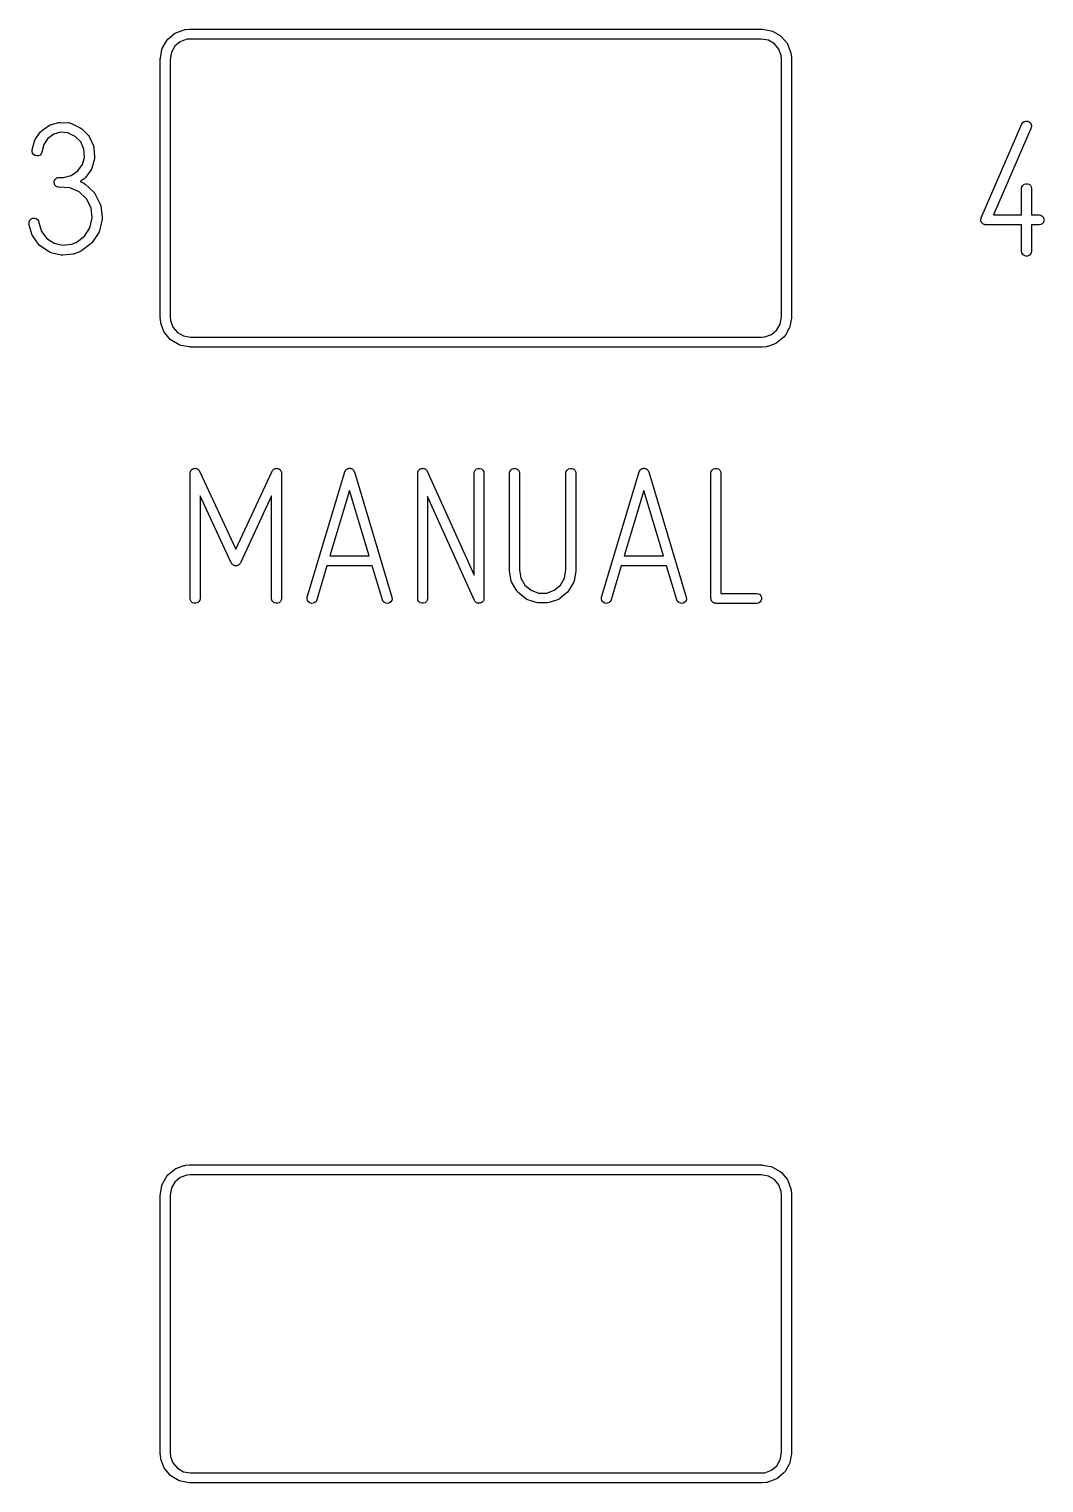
# Model space of a CAD drawing. Extents: x 10 to 493, y -203 to -71.
# Drawn here: x 331.37 to 351.79, y -167.03 to -137.77 of the extents above; entities that cross this region are included whole.
import ezdxf

# ---------------------------------------------------------------- set-up
doc = ezdxf.new("R2010")
doc.units = 0
doc.header["$MEASUREMENT"] = 0
doc.layers.add('BLACK', color=7, linetype='CONTINUOUS')

msp = doc.modelspace()

# ---------------------------------------------------------------- linework, layer by layer
at = {"layer": 'Black'}
for p, q in [((334.326, -137.843), (334.489, -137.784)), ((334.489, -137.784), (334.502, -137.781)), ((334.502, -137.781), (334.514, -137.778)), ((334.514, -137.778), (334.601, -137.77)), ((334.601, -137.77), (334.606, -137.771)), ((334.606, -137.771), (334.61, -137.77)), ((334.61, -137.77), (346.11, -137.77)), ((346.11, -137.77), (346.119, -137.772)), ((346.119, -137.772), (346.127, -137.772)), ((346.127, -137.772), (346.298, -137.802)), ((346.298, -137.802), (346.331, -137.814)), ((346.331, -137.814), (346.481, -137.9)), ((334.054, -138.149), (334.14, -137.999)), ((334.14, -137.999), (334.163, -137.972)), ((334.163, -137.972), (334.296, -137.86)), ((334.296, -137.86), (334.326, -137.843)), ((334.411, -138.025), (334.305, -138.114)), ((334.545, -137.976), (334.411, -138.025)), ((334.614, -137.97), (334.545, -137.976)), ((346.101, -137.97), (334.614, -137.97)), ((346.246, -137.996), (346.101, -137.97)), ((346.366, -138.065), (346.246, -137.996)), ((346.455, -138.171), (346.366, -138.065)), ((346.481, -137.9), (346.508, -137.923)), ((346.508, -137.923), (346.62, -138.056)), ((346.62, -138.056), (346.637, -138.086)), ((346.637, -138.086), (346.696, -138.249)), ((334.01, -138.37), (334.012, -138.361)), ((334.01, -143.57), (334.01, -138.37)), ((334.012, -138.353), (334.042, -138.182)), ((334.012, -138.361), (334.012, -138.353)), ((334.042, -138.182), (334.054, -138.149)), ((334.236, -138.234), (334.21, -138.379)), ((334.21, -138.379), (334.21, -143.566)), ((334.305, -138.114), (334.236, -138.234)), ((346.504, -138.305), (346.455, -138.171)), ((346.51, -138.374), (346.504, -138.305)), ((346.51, -143.561), (346.51, -138.374)), ((346.696, -138.249), (346.699, -138.262)), ((346.699, -138.262), (346.702, -138.274)), ((346.702, -138.274), (346.71, -138.361)), ((346.71, -138.361), (346.709, -138.366)), ((346.709, -138.366), (346.71, -138.37)), ((346.71, -138.37), (346.71, -143.57)), ((331.493, -139.994), (331.594, -139.845)), ((331.594, -139.845), (331.61, -139.829)), ((331.61, -139.829), (331.618, -139.82)), ((331.618, -139.82), (331.763, -139.715)), ((331.763, -139.715), (331.794, -139.7)), ((331.794, -139.7), (331.967, -139.651)), ((332.005, -139.848), (331.866, -139.887)), ((331.967, -139.651), (332.002, -139.647)), ((332.002, -139.647), (332.181, -139.66)), ((332.152, -139.858), (332.005, -139.848)), ((332.298, -139.929), (332.152, -139.858)), ((332.181, -139.66), (332.19, -139.662)), ((332.19, -139.662), (332.199, -139.663)), ((332.199, -139.663), (332.208, -139.665)), ((332.208, -139.665), (332.217, -139.669)), ((332.217, -139.669), (332.226, -139.672)), ((332.226, -139.672), (332.401, -139.756)), ((332.401, -139.756), (332.429, -139.776)), ((332.429, -139.776), (332.564, -139.915)), ((350.528, -141.57), (351.347, -139.68)), ((351.531, -139.76), (350.772, -141.51)), ((351.347, -139.68), (351.366, -139.651)), ((351.366, -139.651), (351.394, -139.631)), ((351.394, -139.631), (351.428, -139.621)), ((351.428, -139.621), (351.462, -139.623)), ((351.462, -139.623), (351.494, -139.637)), ((351.494, -139.637), (351.519, -139.66)), ((351.519, -139.66), (351.535, -139.691)), ((351.539, -139.726), (351.531, -139.76)), ((351.535, -139.691), (351.539, -139.726)), ((331.435, -140.2), (331.479, -140.025)), ((331.479, -140.025), (331.489, -140.003)), ((331.489, -140.003), (331.493, -139.994)), ((331.668, -140.091), (331.629, -140.248)), ((331.749, -139.972), (331.668, -140.091)), ((331.866, -139.887), (331.749, -139.972)), ((332.409, -140.042), (332.298, -139.929)), ((332.474, -140.187), (332.409, -140.042)), ((332.564, -139.915), (332.576, -139.932)), ((332.576, -139.932), (332.584, -139.944)), ((332.584, -139.944), (332.664, -140.12)), ((332.664, -140.12), (332.672, -140.154)), ((332.672, -140.154), (332.687, -140.347)), ((331.433, -140.234), (331.435, -140.2)), ((331.442, -140.268), (331.433, -140.234)), ((331.462, -140.296), (331.442, -140.268)), ((331.491, -140.315), (331.462, -140.296)), ((331.525, -140.324), (331.491, -140.315)), ((331.559, -140.32), (331.525, -140.324)), ((331.591, -140.305), (331.559, -140.32)), ((331.615, -140.28), (331.591, -140.305)), ((331.629, -140.248), (331.615, -140.28)), ((332.443, -140.497), (332.486, -140.345)), ((332.486, -140.345), (332.474, -140.187)), ((332.683, -140.382), (332.631, -140.568)), ((332.687, -140.347), (332.683, -140.382)), ((332.061, -140.755), (332.219, -140.715)), ((332.219, -140.715), (332.35, -140.626)), ((332.35, -140.626), (332.443, -140.497)), ((332.616, -140.6), (332.502, -140.757)), ((332.631, -140.568), (332.616, -140.6)), ((331.874, -140.866), (331.875, -140.85)), ((331.874, -140.868), (331.874, -140.866)), ((331.874, -140.87), (331.874, -140.868)), ((331.879, -140.884), (331.874, -140.87)), ((331.875, -140.835), (331.876, -140.833)), ((331.875, -140.85), (331.875, -140.835)), ((331.876, -140.831), (331.882, -140.817)), ((331.876, -140.833), (331.876, -140.831)), ((331.884, -140.899), (331.879, -140.884)), ((331.882, -140.817), (331.887, -140.803)), ((331.885, -140.901), (331.884, -140.899)), ((331.886, -140.903), (331.885, -140.901)), ((331.895, -140.915), (331.886, -140.903)), ((331.887, -140.803), (331.888, -140.801)), ((331.888, -140.801), (331.889, -140.799)), ((331.889, -140.799), (331.9, -140.788)), ((331.905, -140.927), (331.895, -140.915)), ((331.9, -140.788), (331.91, -140.776)), ((331.906, -140.928), (331.905, -140.927)), ((331.908, -140.93), (331.906, -140.928)), ((331.921, -140.938), (331.908, -140.93)), ((331.91, -140.776), (331.912, -140.775)), ((331.912, -140.775), (331.913, -140.774)), ((331.913, -140.774), (331.927, -140.767)), ((331.934, -140.946), (331.921, -140.938)), ((331.927, -140.767), (331.94, -140.76)), ((331.936, -140.946), (331.934, -140.946)), ((331.937, -140.947), (331.936, -140.946)), ((331.953, -140.95), (331.937, -140.947)), ((331.94, -140.76), (331.942, -140.759)), ((331.942, -140.759), (331.944, -140.758)), ((331.944, -140.758), (331.96, -140.756)), ((331.967, -140.954), (331.953, -140.95)), ((331.96, -140.756), (331.975, -140.754)), ((332.188, -140.966), (331.967, -140.954)), ((331.975, -140.754), (332.061, -140.755)), ((332.376, -141.046), (332.188, -140.966)), ((332.477, -140.781), (332.395, -140.837)), ((332.395, -140.837), (332.471, -140.869)), ((332.471, -140.869), (332.5, -140.888)), ((332.502, -140.757), (332.477, -140.781)), ((332.5, -140.888), (332.674, -141.052)), ((351.339, -140.98), (351.345, -140.946)), ((351.339, -141.51), (351.339, -140.98)), ((351.345, -140.946), (351.362, -140.916)), ((351.362, -140.916), (351.389, -140.893)), ((351.389, -140.893), (351.422, -140.882)), ((351.422, -140.882), (351.456, -140.882)), ((351.456, -140.882), (351.489, -140.893)), ((351.489, -140.893), (351.516, -140.916)), ((351.516, -140.916), (351.533, -140.946)), ((351.533, -140.946), (351.539, -140.98)), ((351.539, -140.98), (351.539, -141.51)), ((332.524, -141.186), (332.376, -141.046)), ((332.616, -141.367), (332.524, -141.186)), ((332.674, -141.052), (332.695, -141.08)), ((332.695, -141.08), (332.803, -141.293)), ((332.803, -141.293), (332.813, -141.326)), ((331.372, -141.649), (331.386, -141.617)), ((331.386, -141.617), (331.41, -141.592)), ((331.41, -141.592), (331.442, -141.577)), ((331.442, -141.577), (331.476, -141.573)), ((331.476, -141.573), (331.51, -141.582)), ((331.51, -141.582), (331.539, -141.601)), ((331.539, -141.601), (331.559, -141.629)), ((332.594, -141.768), (332.64, -141.57)), ((332.64, -141.57), (332.616, -141.367)), ((332.839, -141.598), (332.785, -141.831)), ((332.813, -141.326), (332.841, -141.563)), ((332.841, -141.563), (332.839, -141.598)), ((332.841, -141.563), (332.841, -141.563)), ((350.52, -141.604), (350.522, -141.598)), ((350.522, -141.616), (350.52, -141.604)), ((350.522, -141.593), (350.526, -141.582)), ((350.522, -141.598), (350.522, -141.593)), ((350.522, -141.627), (350.522, -141.616)), ((350.526, -141.582), (350.528, -141.57)), ((350.772, -141.51), (351.339, -141.51)), ((351.539, -141.51), (351.691, -141.51)), ((351.691, -141.51), (351.725, -141.516)), ((351.725, -141.516), (351.755, -141.533)), ((351.755, -141.533), (351.778, -141.56)), ((351.778, -141.56), (351.789, -141.593)), ((351.789, -141.593), (351.789, -141.627)), ((331.37, -141.683), (331.372, -141.649)), ((331.371, -141.695), (331.37, -141.683)), ((331.373, -141.704), (331.371, -141.695)), ((331.374, -141.714), (331.373, -141.704)), ((331.434, -141.916), (331.374, -141.714)), ((331.559, -141.629), (331.568, -141.663)), ((331.568, -141.663), (331.569, -141.666)), ((331.569, -141.666), (331.621, -141.842)), ((331.621, -141.842), (331.726, -141.983)), ((332.482, -141.938), (332.594, -141.768)), ((332.771, -141.863), (332.64, -142.063)), ((332.773, -141.859), (332.771, -141.863)), ((332.785, -141.831), (332.773, -141.859)), ((350.523, -141.633), (350.522, -141.627)), ((350.524, -141.639), (350.523, -141.633)), ((350.529, -141.649), (350.524, -141.639)), ((350.533, -141.66), (350.529, -141.649)), ((350.537, -141.664), (350.533, -141.66)), ((350.54, -141.67), (350.537, -141.664)), ((350.548, -141.678), (350.54, -141.67)), ((350.556, -141.687), (350.548, -141.678)), ((350.561, -141.689), (350.556, -141.687)), ((350.565, -141.693), (350.561, -141.689)), ((350.576, -141.698), (350.565, -141.693)), ((350.586, -141.704), (350.576, -141.698)), ((350.591, -141.705), (350.586, -141.704)), ((350.597, -141.707), (350.591, -141.705)), ((350.608, -141.708), (350.597, -141.707)), ((350.62, -141.71), (350.608, -141.708)), ((351.339, -141.71), (350.62, -141.71)), ((351.339, -142.24), (351.339, -141.71)), ((351.691, -141.71), (351.539, -141.71)), ((351.539, -141.71), (351.539, -142.24)), ((351.725, -141.704), (351.691, -141.71)), ((351.755, -141.687), (351.725, -141.704)), ((351.778, -141.66), (351.755, -141.687)), ((351.789, -141.627), (351.778, -141.66)), ((331.45, -141.947), (331.434, -141.916)), ((331.575, -142.116), (331.45, -141.947)), ((331.598, -142.138), (331.575, -142.116)), ((331.601, -142.14), (331.598, -142.138)), ((331.776, -142.256), (331.601, -142.14)), ((331.726, -141.983), (331.872, -142.08)), ((331.872, -142.08), (332.043, -142.121)), ((332.043, -142.121), (332.222, -142.1)), ((332.222, -142.1), (332.316, -142.063)), ((332.316, -142.063), (332.482, -141.938)), ((332.616, -142.088), (332.425, -142.231)), ((332.62, -142.084), (332.616, -142.088)), ((332.64, -142.063), (332.62, -142.084)), ((331.808, -142.27), (331.776, -142.256)), ((332.013, -142.319), (331.808, -142.27)), ((332.015, -142.319), (332.013, -142.319)), ((332.048, -142.321), (332.015, -142.319)), ((332.257, -142.297), (332.048, -142.321)), ((332.27, -142.294), (332.257, -142.297)), ((332.283, -142.291), (332.27, -142.294)), ((332.402, -142.244), (332.283, -142.291)), ((332.413, -142.237), (332.402, -142.244)), ((332.425, -142.231), (332.413, -142.237)), ((351.345, -142.274), (351.339, -142.24)), ((351.362, -142.304), (351.345, -142.274)), ((351.389, -142.327), (351.362, -142.304)), ((351.422, -142.338), (351.389, -142.327)), ((351.456, -142.338), (351.422, -142.338)), ((351.489, -142.327), (351.456, -142.338)), ((351.516, -142.304), (351.489, -142.327)), ((351.533, -142.274), (351.516, -142.304)), ((351.539, -142.24), (351.533, -142.274)), ((334.011, -143.574), (334.01, -143.57)), ((334.01, -143.579), (334.011, -143.574)), ((334.018, -143.666), (334.01, -143.579)), ((334.021, -143.678), (334.018, -143.666)), ((334.21, -143.566), (334.216, -143.635)), ((334.216, -143.635), (334.265, -143.769)), ((346.484, -143.706), (346.51, -143.561)), ((346.708, -143.587), (346.678, -143.758)), ((346.71, -143.57), (346.708, -143.579)), ((346.708, -143.579), (346.708, -143.587)), ((334.024, -143.691), (334.021, -143.678)), ((334.083, -143.854), (334.024, -143.691)), ((334.1, -143.884), (334.083, -143.854)), ((334.212, -144.017), (334.1, -143.884)), ((334.265, -143.769), (334.354, -143.875)), ((334.354, -143.875), (334.474, -143.944)), ((334.474, -143.944), (334.619, -143.97)), ((346.175, -143.964), (346.309, -143.915)), ((346.309, -143.915), (346.415, -143.826)), ((346.415, -143.826), (346.484, -143.706)), ((346.57, -143.953), (346.557, -143.968)), ((346.58, -143.941), (346.57, -143.953)), ((346.666, -143.791), (346.58, -143.941)), ((346.668, -143.786), (346.666, -143.791)), ((346.678, -143.758), (346.668, -143.786)), ((334.239, -144.04), (334.212, -144.017)), ((334.389, -144.126), (334.239, -144.04)), ((334.422, -144.138), (334.389, -144.126)), ((334.593, -144.168), (334.422, -144.138)), ((334.601, -144.168), (334.593, -144.168)), ((334.61, -144.17), (334.601, -144.168)), ((346.11, -144.17), (334.61, -144.17)), ((334.619, -143.97), (346.106, -143.97)), ((346.106, -143.97), (346.175, -143.964)), ((346.114, -144.169), (346.11, -144.17)), ((346.119, -144.17), (346.114, -144.169)), ((346.206, -144.162), (346.119, -144.17)), ((346.218, -144.159), (346.206, -144.162)), ((346.231, -144.156), (346.218, -144.159)), ((346.394, -144.097), (346.231, -144.156)), ((346.411, -144.087), (346.394, -144.097)), ((346.424, -144.08), (346.411, -144.087)), ((346.557, -143.968), (346.424, -144.08)), ((334.611, -146.709), (334.613, -146.696)), ((334.611, -149.229), (334.611, -146.709)), ((334.613, -146.696), (334.614, -146.683)), ((334.614, -146.683), (334.616, -146.679)), ((334.616, -146.679), (334.617, -146.675)), ((334.617, -146.675), (334.624, -146.663)), ((334.624, -146.663), (334.629, -146.652)), ((334.629, -146.652), (334.632, -146.648)), ((334.632, -146.648), (334.634, -146.645)), ((334.634, -146.645), (334.644, -146.636)), ((334.644, -146.636), (334.654, -146.627)), ((334.654, -146.627), (334.658, -146.625)), ((334.658, -146.625), (334.661, -146.622)), ((334.661, -146.622), (334.673, -146.618)), ((334.673, -146.618), (334.685, -146.612)), ((334.685, -146.612), (334.69, -146.612)), ((334.69, -146.612), (334.694, -146.611)), ((334.694, -146.611), (334.707, -146.611)), ((334.707, -146.611), (334.72, -146.609)), ((334.72, -146.609), (334.724, -146.611)), ((334.724, -146.611), (334.728, -146.611)), ((334.728, -146.611), (334.741, -146.615)), ((334.741, -146.615), (334.753, -146.618)), ((334.753, -146.618), (334.757, -146.621)), ((334.757, -146.621), (334.761, -146.622)), ((334.761, -146.622), (334.771, -146.631)), ((334.771, -146.631), (334.782, -146.638)), ((334.782, -146.638), (334.784, -146.642)), ((334.784, -146.642), (334.788, -146.645)), ((334.788, -146.645), (334.794, -146.656)), ((334.794, -146.656), (334.802, -146.667)), ((334.802, -146.667), (335.53, -148.236)), ((335.53, -148.236), (336.258, -146.667)), ((336.258, -146.667), (336.266, -146.656)), ((336.266, -146.656), (336.272, -146.645)), ((336.272, -146.645), (336.276, -146.642)), ((336.276, -146.642), (336.278, -146.638)), ((336.278, -146.638), (336.289, -146.631)), ((336.289, -146.631), (336.299, -146.622)), ((336.299, -146.622), (336.303, -146.621)), ((336.303, -146.621), (336.307, -146.618)), ((336.307, -146.618), (336.319, -146.615)), ((336.319, -146.615), (336.332, -146.611)), ((336.332, -146.611), (336.336, -146.611)), ((336.336, -146.611), (336.34, -146.609)), ((336.34, -146.609), (336.353, -146.611)), ((336.353, -146.611), (336.366, -146.611)), ((336.366, -146.611), (336.37, -146.612)), ((336.37, -146.612), (336.375, -146.612)), ((336.375, -146.612), (336.387, -146.618)), ((336.387, -146.618), (336.399, -146.622)), ((336.399, -146.622), (336.402, -146.625)), ((336.402, -146.625), (336.406, -146.627)), ((336.406, -146.627), (336.416, -146.636)), ((336.416, -146.636), (336.426, -146.645)), ((336.426, -146.645), (336.428, -146.648)), ((336.428, -146.648), (336.431, -146.652)), ((336.431, -146.652), (336.436, -146.663)), ((336.436, -146.663), (336.443, -146.675)), ((336.443, -146.675), (336.444, -146.679)), ((336.444, -146.679), (336.446, -146.683)), ((336.446, -146.683), (336.447, -146.696)), ((336.447, -146.696), (336.449, -146.709)), ((336.449, -146.709), (336.449, -149.229)), ((336.967, -149.2), (337.723, -146.68)), ((337.723, -146.68), (337.726, -146.675)), ((337.726, -146.675), (337.727, -146.669)), ((337.727, -146.669), (337.734, -146.66)), ((337.734, -146.66), (337.739, -146.649)), ((337.739, -146.649), (337.743, -146.645)), ((337.743, -146.645), (337.746, -146.64)), ((337.746, -146.64), (337.756, -146.633)), ((337.756, -146.633), (337.764, -146.625)), ((337.764, -146.625), (337.769, -146.623)), ((337.769, -146.623), (337.774, -146.62)), ((337.774, -146.62), (337.785, -146.616)), ((337.785, -146.616), (337.796, -146.612)), ((337.796, -146.612), (337.802, -146.611)), ((337.802, -146.611), (337.807, -146.61)), ((337.807, -146.61), (337.819, -146.61)), ((337.819, -146.61), (337.831, -146.61)), ((337.831, -146.61), (337.836, -146.611)), ((337.836, -146.611), (337.842, -146.612)), ((337.842, -146.612), (337.853, -146.616)), ((337.853, -146.616), (337.864, -146.62)), ((337.864, -146.62), (337.869, -146.623)), ((337.869, -146.623), (337.874, -146.625)), ((337.874, -146.625), (337.882, -146.633)), ((337.882, -146.633), (337.892, -146.64)), ((337.892, -146.64), (337.895, -146.645)), ((337.895, -146.645), (337.899, -146.649)), ((337.899, -146.649), (337.904, -146.66)), ((337.904, -146.66), (337.911, -146.669)), ((337.911, -146.669), (337.912, -146.675)), ((337.912, -146.675), (337.915, -146.68)), ((337.915, -146.68), (338.671, -149.2)), ((339.189, -146.709), (339.191, -146.695)), ((339.189, -149.229), (339.189, -146.709)), ((339.191, -146.695), (339.193, -146.682)), ((339.193, -146.682), (339.194, -146.678)), ((339.194, -146.678), (339.195, -146.675)), ((339.195, -146.675), (339.202, -146.663)), ((339.202, -146.663), (339.208, -146.651)), ((339.208, -146.651), (339.211, -146.648)), ((339.211, -146.648), (339.212, -146.645)), ((339.212, -146.645), (339.223, -146.636)), ((339.223, -146.636), (339.233, -146.626)), ((339.233, -146.626), (339.236, -146.625)), ((339.236, -146.625), (339.239, -146.622)), ((339.239, -146.622), (339.252, -146.618)), ((339.252, -146.618), (339.264, -146.612)), ((339.264, -146.612), (339.268, -146.612)), ((339.268, -146.612), (339.272, -146.611)), ((339.272, -146.611), (339.285, -146.611)), ((339.285, -146.611), (339.299, -146.61)), ((339.299, -146.61), (339.303, -146.611)), ((339.303, -146.611), (339.306, -146.611)), ((339.306, -146.611), (339.319, -146.615)), ((339.319, -146.615), (339.332, -146.619)), ((339.332, -146.619), (339.335, -146.621)), ((339.335, -146.621), (339.339, -146.622)), ((339.339, -146.622), (339.35, -146.631)), ((339.35, -146.631), (339.361, -146.639)), ((339.361, -146.639), (339.363, -146.642)), ((339.363, -146.642), (339.366, -146.645)), ((339.366, -146.645), (339.372, -146.657)), ((339.372, -146.657), (339.38, -146.668)), ((339.38, -146.668), (340.323, -148.763)), ((340.323, -146.709), (340.329, -146.675)), ((340.323, -148.763), (340.323, -146.709)), ((340.329, -146.675), (340.346, -146.645)), ((340.346, -146.645), (340.373, -146.622)), ((340.373, -146.622), (340.406, -146.611)), ((340.406, -146.611), (340.44, -146.611)), ((340.44, -146.611), (340.473, -146.622)), ((340.473, -146.622), (340.5, -146.645)), ((340.5, -146.645), (340.517, -146.675)), ((340.517, -146.675), (340.523, -146.709)), ((340.523, -146.709), (340.523, -149.229)), ((341.037, -146.709), (341.043, -146.675)), ((341.037, -148.662), (341.037, -146.709)), ((341.043, -146.675), (341.06, -146.645)), ((341.06, -146.645), (341.087, -146.622)), ((341.087, -146.622), (341.12, -146.611)), ((341.12, -146.611), (341.154, -146.611)), ((341.154, -146.611), (341.187, -146.622)), ((341.187, -146.622), (341.214, -146.645)), ((341.214, -146.645), (341.231, -146.675)), ((341.231, -146.675), (341.237, -146.709)), ((341.237, -146.709), (341.237, -148.653)), ((342.171, -146.709), (342.177, -146.675)), ((342.171, -148.653), (342.171, -146.709)), ((342.177, -146.675), (342.194, -146.645)), ((342.194, -146.645), (342.221, -146.622)), ((342.221, -146.622), (342.254, -146.611)), ((342.254, -146.611), (342.288, -146.611)), ((342.288, -146.611), (342.321, -146.622)), ((342.321, -146.622), (342.348, -146.645)), ((342.348, -146.645), (342.365, -146.675)), ((342.365, -146.675), (342.371, -146.709)), ((342.371, -146.709), (342.371, -148.662)), ((342.889, -149.2), (343.645, -146.68)), ((343.645, -146.68), (343.648, -146.675)), ((343.648, -146.675), (343.649, -146.669)), ((343.649, -146.669), (343.656, -146.66)), ((343.656, -146.66), (343.661, -146.649)), ((343.661, -146.649), (343.665, -146.645)), ((343.665, -146.645), (343.668, -146.64)), ((343.668, -146.64), (343.678, -146.633)), ((343.678, -146.633), (343.686, -146.625)), ((343.686, -146.625), (343.691, -146.623)), ((343.691, -146.623), (343.696, -146.62)), ((343.696, -146.62), (343.707, -146.616)), ((343.707, -146.616), (343.718, -146.612)), ((343.718, -146.612), (343.724, -146.611)), ((343.724, -146.611), (343.729, -146.61)), ((343.729, -146.61), (343.741, -146.61)), ((343.741, -146.61), (343.753, -146.61)), ((343.753, -146.61), (343.758, -146.611)), ((343.758, -146.611), (343.764, -146.612)), ((343.764, -146.612), (343.775, -146.616)), ((343.775, -146.616), (343.786, -146.62)), ((343.786, -146.62), (343.791, -146.623)), ((343.791, -146.623), (343.796, -146.625)), ((343.796, -146.625), (343.804, -146.633)), ((343.804, -146.633), (343.814, -146.64)), ((343.814, -146.64), (343.817, -146.645)), ((343.817, -146.645), (343.821, -146.649)), ((343.821, -146.649), (343.826, -146.66)), ((343.826, -146.66), (343.833, -146.669)), ((343.833, -146.669), (343.834, -146.675)), ((343.834, -146.675), (343.837, -146.68)), ((343.837, -146.68), (344.593, -149.2)), ((345.09, -146.709), (345.096, -146.675)), ((345.09, -149.229), (345.09, -146.709)), ((345.096, -146.675), (345.113, -146.645)), ((345.113, -146.645), (345.14, -146.622)), ((345.14, -146.622), (345.173, -146.611)), ((345.173, -146.611), (345.207, -146.611)), ((345.207, -146.611), (345.24, -146.622)), ((345.24, -146.622), (345.267, -146.645)), ((345.267, -146.645), (345.284, -146.675)), ((345.284, -146.675), (345.29, -146.709)), ((345.29, -146.709), (345.29, -149.129)), ((335.439, -148.515), (334.811, -147.162)), ((334.811, -147.162), (334.811, -149.229)), ((336.249, -147.162), (335.621, -148.515)), ((336.249, -149.229), (336.249, -147.162)), ((337.819, -147.057), (337.424, -148.373)), ((338.214, -148.373), (337.819, -147.057)), ((340.332, -149.27), (339.389, -147.175)), ((339.389, -147.175), (339.389, -149.229)), ((343.741, -147.057), (343.346, -148.373)), ((344.136, -148.373), (343.741, -147.057)), ((335.444, -148.522), (335.439, -148.515)), ((335.448, -148.53), (335.444, -148.522)), ((335.454, -148.537), (335.448, -148.53)), ((335.459, -148.544), (335.454, -148.537)), ((335.466, -148.549), (335.459, -148.544)), ((335.473, -148.555), (335.466, -148.549)), ((335.481, -148.559), (335.473, -148.555)), ((335.488, -148.564), (335.481, -148.559)), ((335.496, -148.566), (335.488, -148.564)), ((335.504, -148.57), (335.496, -148.566)), ((335.513, -148.57), (335.504, -148.57)), ((335.521, -148.573), (335.513, -148.57)), ((335.53, -148.572), (335.521, -148.573)), ((335.539, -148.573), (335.53, -148.572)), ((335.547, -148.57), (335.539, -148.573)), ((335.556, -148.57), (335.547, -148.57)), ((335.564, -148.566), (335.556, -148.57)), ((335.572, -148.564), (335.564, -148.566)), ((335.579, -148.559), (335.572, -148.564)), ((335.587, -148.555), (335.579, -148.559)), ((335.594, -148.549), (335.587, -148.555)), ((335.601, -148.544), (335.594, -148.549)), ((335.606, -148.537), (335.601, -148.544)), ((335.612, -148.53), (335.606, -148.537)), ((335.616, -148.522), (335.612, -148.53)), ((335.621, -148.515), (335.616, -148.522)), ((337.364, -148.573), (337.159, -149.258)), ((338.274, -148.573), (337.364, -148.573)), ((337.424, -148.373), (338.214, -148.373)), ((338.479, -149.258), (338.274, -148.573)), ((343.286, -148.573), (343.081, -149.258)), ((344.196, -148.573), (343.286, -148.573)), ((343.346, -148.373), (344.136, -148.373)), ((344.401, -149.258), (344.196, -148.573)), ((341.039, -148.671), (341.037, -148.662)), ((341.039, -148.679), (341.039, -148.671)), ((341.073, -148.873), (341.039, -148.679)), ((341.085, -148.906), (341.073, -148.873)), ((341.183, -149.076), (341.085, -148.906)), ((341.237, -148.653), (341.267, -148.821)), ((341.267, -148.821), (341.347, -148.961)), ((342.061, -148.961), (342.141, -148.821)), ((342.141, -148.821), (342.171, -148.653)), ((342.323, -148.906), (342.225, -149.076)), ((342.335, -148.873), (342.323, -148.906)), ((342.369, -148.679), (342.335, -148.873)), ((342.371, -148.662), (342.369, -148.671)), ((342.369, -148.671), (342.369, -148.679)), ((336.963, -149.235), (336.967, -149.2)), ((338.671, -149.2), (338.675, -149.235)), ((341.195, -149.091), (341.183, -149.076)), ((341.205, -149.103), (341.195, -149.091)), ((341.356, -149.23), (341.205, -149.103)), ((341.347, -148.961), (341.471, -149.065)), ((341.471, -149.065), (341.623, -149.12)), ((341.623, -149.12), (341.785, -149.12)), ((341.785, -149.12), (341.937, -149.065)), ((341.937, -149.065), (342.061, -148.961)), ((342.203, -149.103), (342.052, -149.23)), ((342.205, -149.101), (342.203, -149.103)), ((342.225, -149.076), (342.205, -149.101)), ((342.885, -149.235), (342.889, -149.2)), ((344.593, -149.2), (344.597, -149.235)), ((345.29, -149.129), (346.009, -149.129)), ((346.009, -149.129), (346.043, -149.135)), ((346.043, -149.135), (346.073, -149.152)), ((346.073, -149.152), (346.096, -149.179)), ((346.096, -149.179), (346.107, -149.212)), ((346.107, -149.212), (346.107, -149.246)), ((334.617, -149.263), (334.611, -149.229)), ((334.634, -149.293), (334.617, -149.263)), ((334.661, -149.316), (334.634, -149.293)), ((334.694, -149.327), (334.661, -149.316)), ((334.728, -149.327), (334.694, -149.327)), ((334.761, -149.316), (334.728, -149.327)), ((334.788, -149.293), (334.761, -149.316)), ((334.805, -149.263), (334.788, -149.293)), ((334.811, -149.229), (334.805, -149.263)), ((336.255, -149.263), (336.249, -149.229)), ((336.272, -149.293), (336.255, -149.263)), ((336.299, -149.316), (336.272, -149.293)), ((336.332, -149.327), (336.299, -149.316)), ((336.366, -149.327), (336.332, -149.327)), ((336.399, -149.316), (336.366, -149.327)), ((336.426, -149.293), (336.399, -149.316)), ((336.443, -149.263), (336.426, -149.293)), ((336.449, -149.229), (336.443, -149.263)), ((336.971, -149.269), (336.963, -149.235)), ((336.99, -149.298), (336.971, -149.269)), ((337.018, -149.318), (336.99, -149.298)), ((337.051, -149.328), (337.018, -149.318)), ((337.086, -149.326), (337.051, -149.328)), ((337.118, -149.313), (337.086, -149.326)), ((337.143, -149.289), (337.118, -149.313)), ((337.159, -149.258), (337.143, -149.289)), ((338.495, -149.289), (338.479, -149.258)), ((338.52, -149.313), (338.495, -149.289)), ((338.552, -149.326), (338.52, -149.313)), ((338.587, -149.328), (338.552, -149.326)), ((338.62, -149.318), (338.587, -149.328)), ((338.648, -149.298), (338.62, -149.318)), ((338.667, -149.269), (338.648, -149.298)), ((338.675, -149.235), (338.667, -149.269)), ((339.195, -149.263), (339.189, -149.229)), ((339.212, -149.293), (339.195, -149.263)), ((339.239, -149.316), (339.212, -149.293)), ((339.272, -149.327), (339.239, -149.316)), ((339.306, -149.327), (339.272, -149.327)), ((339.339, -149.316), (339.306, -149.327)), ((339.366, -149.293), (339.339, -149.316)), ((339.383, -149.263), (339.366, -149.293)), ((339.389, -149.229), (339.383, -149.263)), ((340.34, -149.281), (340.332, -149.27)), ((340.346, -149.293), (340.34, -149.281)), ((340.349, -149.296), (340.346, -149.293)), ((340.351, -149.299), (340.349, -149.296)), ((340.362, -149.307), (340.351, -149.299)), ((340.373, -149.316), (340.362, -149.307)), ((340.377, -149.317), (340.373, -149.316)), ((340.38, -149.319), (340.377, -149.317)), ((340.393, -149.323), (340.38, -149.319)), ((340.406, -149.327), (340.393, -149.323)), ((340.409, -149.327), (340.406, -149.327)), ((340.413, -149.328), (340.409, -149.327)), ((340.427, -149.327), (340.413, -149.328)), ((340.44, -149.327), (340.427, -149.327)), ((340.444, -149.326), (340.44, -149.327)), ((340.448, -149.326), (340.444, -149.326)), ((340.46, -149.32), (340.448, -149.326)), ((340.473, -149.316), (340.46, -149.32)), ((340.476, -149.313), (340.473, -149.316)), ((340.479, -149.312), (340.476, -149.313)), ((340.489, -149.302), (340.479, -149.312)), ((340.5, -149.293), (340.489, -149.302)), ((340.501, -149.29), (340.5, -149.293)), ((340.504, -149.287), (340.501, -149.29)), ((340.51, -149.275), (340.504, -149.287)), ((340.517, -149.263), (340.51, -149.275)), ((340.518, -149.26), (340.517, -149.263)), ((340.519, -149.256), (340.518, -149.26)), ((340.521, -149.243), (340.519, -149.256)), ((340.523, -149.229), (340.521, -149.243)), ((341.386, -149.247), (341.356, -149.23)), ((341.571, -149.314), (341.386, -149.247)), ((341.606, -149.32), (341.571, -149.314)), ((341.802, -149.32), (341.606, -149.32)), ((341.837, -149.314), (341.802, -149.32)), ((342.022, -149.247), (341.837, -149.314)), ((342.033, -149.241), (342.022, -149.247)), ((342.052, -149.23), (342.033, -149.241)), ((342.893, -149.269), (342.885, -149.235)), ((342.912, -149.298), (342.893, -149.269)), ((342.94, -149.318), (342.912, -149.298)), ((342.973, -149.328), (342.94, -149.318)), ((343.008, -149.326), (342.973, -149.328)), ((343.04, -149.313), (343.008, -149.326)), ((343.065, -149.289), (343.04, -149.313)), ((343.081, -149.258), (343.065, -149.289)), ((344.417, -149.289), (344.401, -149.258)), ((344.442, -149.313), (344.417, -149.289)), ((344.474, -149.326), (344.442, -149.313)), ((344.509, -149.328), (344.474, -149.326)), ((344.542, -149.318), (344.509, -149.328)), ((344.57, -149.298), (344.542, -149.318)), ((344.589, -149.269), (344.57, -149.298)), ((344.597, -149.235), (344.589, -149.269)), ((345.092, -149.238), (345.09, -149.229)), ((345.092, -149.246), (345.092, -149.238)), ((345.095, -149.255), (345.092, -149.246)), ((345.096, -149.263), (345.095, -149.255)), ((345.1, -149.271), (345.096, -149.263)), ((345.103, -149.279), (345.1, -149.271)), ((345.109, -149.286), (345.103, -149.279)), ((345.113, -149.293), (345.109, -149.286)), ((345.12, -149.299), (345.113, -149.293)), ((345.126, -149.306), (345.12, -149.299)), ((345.133, -149.31), (345.126, -149.306)), ((345.14, -149.316), (345.133, -149.31)), ((345.148, -149.319), (345.14, -149.316)), ((345.156, -149.323), (345.148, -149.319)), ((345.164, -149.324), (345.156, -149.323)), ((345.173, -149.327), (345.164, -149.324)), ((345.181, -149.327), (345.173, -149.327)), ((345.19, -149.329), (345.181, -149.327)), ((346.009, -149.329), (345.19, -149.329)), ((346.043, -149.323), (346.009, -149.329)), ((346.073, -149.306), (346.043, -149.323)), ((346.096, -149.279), (346.073, -149.306)), ((346.107, -149.246), (346.096, -149.279)), ((334.514, -160.638), (334.601, -160.63)), ((334.601, -160.63), (334.606, -160.631)), ((334.606, -160.631), (334.61, -160.63)), ((334.61, -160.63), (346.11, -160.63)), ((346.11, -160.63), (346.119, -160.632)), ((346.119, -160.632), (346.127, -160.632)), ((346.127, -160.632), (346.298, -160.662)), ((334.054, -161.009), (334.14, -160.859)), ((334.14, -160.859), (334.163, -160.832)), ((334.163, -160.832), (334.296, -160.72)), ((334.296, -160.72), (334.326, -160.703)), ((334.411, -160.885), (334.305, -160.974)), ((334.326, -160.703), (334.489, -160.644)), ((334.545, -160.836), (334.411, -160.885)), ((334.489, -160.644), (334.502, -160.641)), ((334.502, -160.641), (334.514, -160.638)), ((334.614, -160.83), (334.545, -160.836)), ((346.101, -160.83), (334.614, -160.83)), ((346.246, -160.856), (346.101, -160.83)), ((346.366, -160.925), (346.246, -160.856)), ((346.298, -160.662), (346.331, -160.674)), ((346.331, -160.674), (346.481, -160.76)), ((346.455, -161.031), (346.366, -160.925)), ((346.481, -160.76), (346.508, -160.783)), ((346.508, -160.783), (346.62, -160.916)), ((346.62, -160.916), (346.637, -160.946)), ((334.01, -161.23), (334.012, -161.221)), ((334.012, -161.213), (334.042, -161.042)), ((334.012, -161.221), (334.012, -161.213)), ((334.042, -161.042), (334.054, -161.009)), ((334.236, -161.094), (334.21, -161.239)), ((334.305, -160.974), (334.236, -161.094)), ((346.504, -161.165), (346.455, -161.031)), ((346.51, -161.234), (346.504, -161.165)), ((346.637, -160.946), (346.696, -161.109)), ((346.696, -161.109), (346.699, -161.122)), ((346.699, -161.122), (346.702, -161.134)), ((346.702, -161.134), (346.71, -161.221)), ((346.71, -161.221), (346.709, -161.226)), ((334.01, -166.43), (334.01, -161.23)), ((334.21, -161.239), (334.21, -166.426)), ((346.51, -166.421), (346.51, -161.234)), ((346.709, -161.226), (346.71, -161.23)), ((346.71, -161.23), (346.71, -166.43)), ((334.011, -166.434), (334.01, -166.43)), ((334.01, -166.439), (334.011, -166.434)), ((334.018, -166.526), (334.01, -166.439)), ((334.21, -166.426), (334.216, -166.495)), ((346.484, -166.566), (346.51, -166.421)), ((346.708, -166.447), (346.678, -166.618)), ((346.71, -166.43), (346.708, -166.439)), ((346.708, -166.439), (346.708, -166.447)), ((334.021, -166.538), (334.018, -166.526)), ((334.024, -166.551), (334.021, -166.538)), ((334.083, -166.714), (334.024, -166.551)), ((334.1, -166.744), (334.083, -166.714)), ((334.212, -166.877), (334.1, -166.744)), ((334.216, -166.495), (334.265, -166.629)), ((334.265, -166.629), (334.354, -166.735)), ((334.354, -166.735), (334.474, -166.804)), ((346.175, -166.824), (346.309, -166.775)), ((346.309, -166.775), (346.415, -166.686)), ((346.415, -166.686), (346.484, -166.566)), ((346.666, -166.651), (346.58, -166.801)), ((346.669, -166.643), (346.666, -166.651)), ((346.678, -166.618), (346.669, -166.643)), ((334.239, -166.9), (334.212, -166.877)), ((334.389, -166.986), (334.239, -166.9)), ((334.422, -166.998), (334.389, -166.986)), ((334.593, -167.028), (334.422, -166.998)), ((334.474, -166.804), (334.619, -166.83)), ((334.601, -167.028), (334.593, -167.028)), ((334.61, -167.03), (334.601, -167.028)), ((346.11, -167.03), (334.61, -167.03)), ((334.619, -166.83), (346.106, -166.83)), ((346.106, -166.83), (346.175, -166.824)), ((346.114, -167.029), (346.11, -167.03)), ((346.119, -167.03), (346.114, -167.029)), ((346.206, -167.022), (346.119, -167.03)), ((346.218, -167.019), (346.206, -167.022)), ((346.231, -167.016), (346.218, -167.019)), ((346.394, -166.957), (346.231, -167.016)), ((346.412, -166.946), (346.394, -166.957)), ((346.424, -166.94), (346.412, -166.946)), ((346.557, -166.828), (346.424, -166.94)), ((346.559, -166.825), (346.557, -166.828)), ((346.58, -166.801), (346.559, -166.825))]:
    msp.add_line(p, q, dxfattribs=at)

doc.saveas('drawing.dxf')
